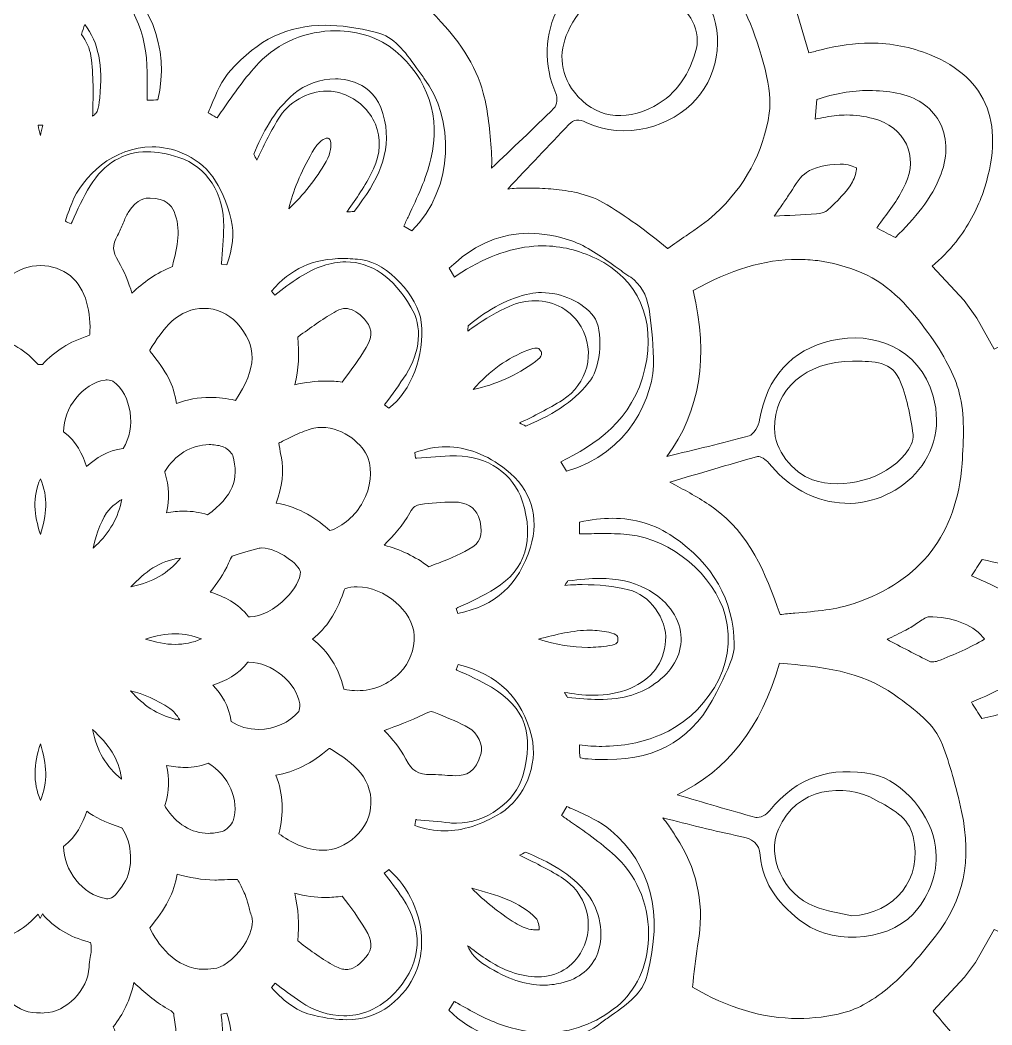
# Model space of a CAD drawing. Extents: x 12 to 8996, y -931 to -69.
# Drawn here: x 3926.4 to 4195.2, y -563.5 to -285.6 of the extents above; entities that cross this region are included whole.
import ezdxf

# ---------------------------------------------------------------- set-up
doc = ezdxf.new("R2010")
doc.units = 0
doc.header["$MEASUREMENT"] = 0
doc.layers.add('Layer 1', color=7, linetype='Continuous')

msp = doc.modelspace()

# ---------------------------------------------------------------- linework, layer by layer
at = {"layer": 'Layer 1', "lineweight": 0}
for points, knots in [([(4347.1, -136.52), (4305.12, -92.73), (4246.98, -68.61), (4183.41, -68.61), (4127.01, -68.61), (4070.99, -87.62), (4025.65, -122.14), (3978.88, -157.75), (3946.64, -207.02), (3932, -265.08), (3917.36, -207.03), (3885.12, -157.77), (3838.34, -122.15), (3793.01, -87.64), (3736.98, -68.62), (3680.59, -68.61), (3680.59, -68.61), (3680.54, -68.61), (3680.54, -68.61), (3616.99, -68.61), (3558.87, -92.72), (3516.89, -136.51), (3468.95, -186.52), (3443.61, -260.36), (3443.61, -350.03), (3443.61, -422.61), (3469.29, -498.34), (3519.94, -575.11), (3560.37, -636.41), (3616.73, -698.52), (3687.45, -759.71), (3807.78, -863.84), (3929.71, -930.15), (3930.92, -930.81), (3930.92, -930.81), (3932, -931.39), (3932, -931.39), (3932, -931.39), (3933.07, -930.81), (3933.07, -930.81), (3934.29, -930.15), (4056.22, -863.84), (4176.55, -759.71), (4247.27, -698.52), (4303.63, -636.41), (4344.06, -575.11), (4394.71, -498.34), (4420.39, -422.61), (4420.39, -350.03), (4420.39, -260.37), (4395.05, -186.54), (4347.1, -136.52)], [0, 0, 0, 0, 1, 1, 1, 2, 2, 2, 3, 3, 3, 4, 4, 4, 5, 5, 5, 6, 6, 6, 7, 7, 7, 8, 8, 8, 9, 9, 9, 10, 10, 10, 11, 11, 11, 12, 12, 12, 13, 13, 13, 14, 14, 14, 15, 15, 15, 16, 16, 16, 17, 17, 17, 17]), ([(4064.9, -259.28), (4069.45, -257.15), (4074.29, -255.08), (4079.08, -255.08), (4080.02, -255.08), (4080.96, -255.16), (4081.87, -255.31), (4088.73, -256.49), (4094.12, -257.79), (4098.84, -259.43), (4107.41, -262.41), (4116.09, -266.22), (4121.54, -273.91), (4126.25, -280.54), (4129.71, -288.59), (4132.44, -299.24), (4133.72, -304.24), (4134.1, -308.2), (4133.62, -311.34), (4131.94, -322.28), (4126.89, -331.67), (4118.63, -339.25), (4116.25, -341.43), (4113.51, -343.31), (4110.6, -345.29), (4108.94, -346.42), (4107.24, -347.58), (4105.58, -348.82), (4105.53, -348.78), (4105.48, -348.74), (4105.42, -348.7), (4099.95, -344.31), (4094, -339.75), (4087.54, -336.05), (4083.24, -333.59), (4078.01, -332.8), (4073.93, -332.39), (4071.99, -332.2), (4069.91, -332.11), (4067.37, -332.11), (4066.15, -332.11), (4064.92, -332.13), (4063.66, -332.15), (4062.86, -332.17), (4062.06, -332.27), (4061.26, -332.35), (4067.02, -326.26), (4072.59, -320.36), (4078.2, -314.5), (4079.55, -313.09), (4080.9, -312.91), (4082.99, -313.93), (4093.64, -319.12), (4106.62, -315.13), (4113.41, -307.49), (4120.06, -300.03), (4121.37, -288.44), (4115.95, -279.49), (4112.03, -273.01), (4105.77, -268.14), (4098.25, -268.64), (4075.46, -270.16), (4067.79, -290.45), (4074.58, -305.97), (4075.06, -307.05), (4074.91, -309.18), (4074.16, -309.92), (4068.38, -315.63), (4062.48, -321.19), (4056.79, -326.58), (4056.86, -325.07), (4056.87, -323.57), (4056.76, -322.06), (4056.35, -316.24), (4055.89, -311.01), (4054.51, -305.85), (4052.45, -298.15), (4047.73, -290.76), (4040.08, -283.27), (4040.12, -283.2), (4040.16, -283.12), (4040.22, -283.03), (4047.06, -271.49), (4054.9, -263.94), (4064.9, -259.28)], [0, 0, 0, 0, 1, 1, 1, 2, 2, 2, 3, 3, 3, 4, 4, 4, 5, 5, 5, 6, 6, 6, 7, 7, 7, 8, 8, 8, 9, 9, 9, 10, 10, 10, 11, 11, 11, 12, 12, 12, 13, 13, 13, 14, 14, 14, 15, 15, 15, 16, 16, 16, 17, 17, 17, 18, 18, 18, 19, 19, 19, 20, 20, 20, 21, 21, 21, 22, 22, 22, 23, 23, 23, 24, 24, 24, 25, 25, 25, 26, 26, 26, 27, 27, 27, 28, 28, 28, 28]), ([(4195.86, -376.61), (4195.86, -376.61), (4191.03, -368.06), (4191.03, -368.06), (4191.03, -368.06), (4187.5, -363.22), (4187.5, -363.22), (4187.5, -363.22), (4178.66, -353.69), (4178.66, -353.69), (4180.96, -351.65), (4183.3, -349.53), (4185.28, -346.95), (4188.54, -342.7), (4191.06, -338.18), (4192.56, -333.86), (4199.17, -314.86), (4194.25, -301.84), (4177.94, -295.16), (4172.84, -293.07), (4167.35, -292.01), (4161.63, -292.01), (4157.27, -292.01), (4152.67, -292.63), (4147.94, -293.85), (4146.82, -294.14), (4145.71, -294.43), (4144.6, -294.73), (4144.6, -294.73), (4140.74, -281.83), (4140.74, -281.83), (4140.74, -281.83), (4138.46, -277.01), (4138.46, -277.01), (4138.46, -277.01), (4133.5, -268.67), (4133.5, -268.67), (4142.31, -262.23), (4152.39, -259.09), (4164.18, -259.09), (4168.21, -259.09), (4172.54, -259.47), (4177.07, -260.2), (4191.07, -262.49), (4202.59, -270.57), (4212.01, -278.17), (4220.96, -285.4), (4225.55, -293.28), (4226.45, -302.95), (4227.1, -309.93), (4227.77, -317.14), (4228.17, -324.4), (4229.17, -342.52), (4215.46, -368.14), (4195.86, -376.61)], [0, 0, 0, 0, 1, 1, 1, 2, 2, 2, 3, 3, 3, 4, 4, 4, 5, 5, 5, 6, 6, 6, 7, 7, 7, 8, 8, 8, 9, 9, 9, 10, 10, 10, 11, 11, 11, 12, 12, 12, 13, 13, 13, 14, 14, 14, 15, 15, 15, 16, 16, 16, 17, 17, 17, 18, 18, 18, 18]), ([(3950.22, -271.6), (3961.99, -278.58), (3967.98, -293.36), (3964.47, -307.71), (3963.75, -307.74), (3962.96, -307.75), (3962.07, -307.75), (3961.89, -307.75), (3961.71, -307.75), (3961.53, -307.75), (3961.54, -305.1), (3961.54, -302.62), (3961.52, -300.14), (3961.47, -288.99), (3957.4, -280.02), (3949.44, -273.44), (3949.7, -272.82), (3949.96, -272.21), (3950.22, -271.6)], [0, 0, 0, 0, 1, 1, 1, 2, 2, 2, 3, 3, 3, 4, 4, 4, 5, 5, 5, 6, 6, 6, 6]), ([(4078.48, -287.66), (4082.4, -279.84), (4089.34, -276.01), (4097.55, -274.43), (4104.63, -275.22), (4108.44, -280.21), (4111.88, -285.12), (4113.39, -287.26), (4114.12, -290.93), (4113.46, -293.44), (4111.67, -300.14), (4108.27, -306.07), (4101.72, -309.5), (4093.31, -313.9), (4085.26, -312.61), (4079.73, -305.59), (4075.24, -299.9), (4075.45, -293.69), (4078.48, -287.66)], [0, 0, 0, 0, 1, 1, 1, 2, 2, 2, 3, 3, 3, 4, 4, 4, 5, 5, 5, 6, 6, 6, 6]), ([(3944.3, -286.84), (3948.09, -291.84), (3949.33, -298.21), (3948.43, -307.15), (3948.08, -310.52), (3947.47, -311.32), (3947.42, -311.38), (3947.12, -311.67), (3946.8, -311.95), (3946.46, -312.22), (3946.46, -312.22), (3946.48, -311.5), (3946.48, -311.5), (3946.61, -306.31), (3946.74, -300.94), (3945.97, -295.6), (3945.65, -293.45), (3944.75, -291.39), (3943.35, -289.61), (3943.66, -288.68), (3943.98, -287.76), (3944.3, -286.84)], [0, 0, 0, 0, 1, 1, 1, 2, 2, 2, 3, 3, 3, 4, 4, 4, 5, 5, 5, 6, 6, 6, 7, 7, 7, 7]), ([(3979.13, -309.51), (3980.73, -305.75), (3982.24, -302.2), (3984.46, -299.71), (3992.26, -290.97), (4000.38, -287.08), (4010.78, -287.08), (4015.01, -287.08), (4019.65, -287.72), (4024.99, -289.06), (4029.85, -290.27), (4032.69, -294.2), (4035.98, -298.75), (4036.68, -299.72), (4037.39, -300.7), (4038.11, -301.66), (4046.45, -312.59), (4046.78, -331.95), (4034.75, -343.91), (4034.75, -343.91), (4032.54, -342.59), (4032.54, -342.59), (4032.98, -341.64), (4033.43, -340.7), (4033.88, -339.75), (4036.24, -334.76), (4038.68, -329.6), (4040.03, -324.04), (4042.84, -312.58), (4039.23, -301.68), (4030.15, -294.13), (4025.85, -290.56), (4020.02, -288.59), (4013.73, -288.59), (4005.62, -288.59), (3997.66, -291.9), (3992.44, -297.46), (3988.65, -301.49), (3985.49, -306.04), (3982.44, -310.43), (3981.92, -311.18), (3981.39, -311.93), (3980.87, -312.68), (3980.79, -312.64), (3980.72, -312.59), (3980.65, -312.55), (3979.92, -312.11), (3979.17, -311.71), (3978.37, -311.28), (3978.63, -310.68), (3978.88, -310.1), (3979.13, -309.51)], [0, 0, 0, 0, 1, 1, 1, 2, 2, 2, 3, 3, 3, 4, 4, 4, 5, 5, 5, 6, 6, 6, 7, 7, 7, 8, 8, 8, 9, 9, 9, 10, 10, 10, 11, 11, 11, 12, 12, 12, 13, 13, 13, 14, 14, 14, 15, 15, 15, 16, 16, 16, 17, 17, 17, 17]), ([(4018.79, -338.57), (4018.12, -338.61), (4017.45, -338.65), (4016.77, -338.68), (4016.99, -338.37), (4017.21, -338.06), (4017.43, -337.75), (4019.83, -334.32), (4022.32, -330.78), (4024.17, -326.78), (4026.08, -322.66), (4026.26, -318.26), (4024.66, -314.41), (4023.06, -310.54), (4019.85, -307.56), (4015.61, -306.01), (4014.28, -305.52), (4012.83, -305.27), (4011.3, -305.27), (4005.87, -305.27), (4000.55, -308.33), (3997.74, -313.08), (3995.55, -316.77), (3993.66, -320.6), (3991.87, -324.36), (3991.58, -323.8), (3991.3, -323.24), (3991.02, -322.67), (3993.35, -317.07), (3996.52, -310.79), (4002.12, -306.02), (4005.14, -303.45), (4009.46, -301.91), (4013.67, -301.91), (4017.05, -301.91), (4025.14, -303.02), (4027.22, -313.27), (4029.11, -322.58), (4025.44, -329.94), (4018.79, -338.57)], [0, 0, 0, 0, 1, 1, 1, 2, 2, 2, 3, 3, 3, 4, 4, 4, 5, 5, 5, 6, 6, 6, 7, 7, 7, 8, 8, 8, 9, 9, 9, 10, 10, 10, 11, 11, 11, 12, 12, 12, 13, 13, 13, 13]), ([(4171.56, -319.99), (4169.93, -316.53), (4166.66, -314), (4162.36, -312.85), (4159.99, -312.21), (4157.44, -311.88), (4155, -311.88), (4154.1, -311.88), (4153.2, -311.92), (4152.32, -312.01), (4150.27, -312.23), (4148.28, -312.61), (4146.34, -313.03), (4146.34, -313.03), (4146.76, -307.63), (4146.76, -307.63), (4151.57, -305.95), (4156.43, -305.11), (4161.24, -305.11), (4163.79, -305.11), (4166.37, -305.35), (4168.9, -305.82), (4174.16, -306.82), (4178.29, -309.55), (4180.55, -313.54), (4182.89, -317.68), (4183.1, -322.89), (4181.14, -328.2), (4178.58, -335.12), (4173.76, -340.51), (4168.49, -345.76), (4166.81, -344.92), (4165.13, -344.04), (4163.33, -343.08), (4163.72, -342.56), (4164.12, -342.03), (4164.51, -341.51), (4166.97, -338.24), (4169.52, -334.86), (4171.31, -330.93), (4173.03, -327.18), (4173.11, -323.29), (4171.56, -319.99)], [0, 0, 0, 0, 1, 1, 1, 2, 2, 2, 3, 3, 3, 4, 4, 4, 5, 5, 5, 6, 6, 6, 7, 7, 7, 8, 8, 8, 9, 9, 9, 10, 10, 10, 11, 11, 11, 12, 12, 12, 13, 13, 13, 14, 14, 14, 14]), ([(3932.64, -314.73), (3932.43, -315.68), (3932.22, -316.63), (3932, -317.57), (3931.78, -316.63), (3931.57, -315.68), (3931.36, -314.73), (3931.36, -314.73), (3932.64, -314.73), (3932.64, -314.73)], [0, 0, 0, 0, 1, 1, 1, 2, 2, 2, 3, 3, 3, 3]), ([(4000.71, -337.84), (4001.88, -332.91), (4003.99, -327.82), (4007.17, -322.17), (4008.91, -319.08), (4010.7, -318.27), (4011.4, -318.27), (4011.53, -318.27), (4011.64, -318.29), (4011.75, -318.35), (4011.96, -318.46), (4012.12, -318.72), (4012.24, -319.12), (4012.56, -320.23), (4012.41, -322.3), (4011.01, -324.75), (4008.21, -329.66), (4004.81, -333.99), (4000.71, -337.84)], [0, 0, 0, 0, 1, 1, 1, 2, 2, 2, 3, 3, 3, 4, 4, 4, 5, 5, 5, 6, 6, 6, 6]), ([(3940.67, -336.35), (3943.58, -328.75), (3952.37, -320.68), (3962.89, -320.68), (3965.7, -320.68), (3968.5, -321.26), (3971.23, -322.41), (3978.19, -325.35), (3982.24, -330.87), (3984.76, -340.87), (3985.74, -344.78), (3985.1, -348.79), (3983.61, -353.35), (3983.61, -353.35), (3982.05, -353.11), (3982.05, -353.11), (3982.06, -353.04), (3982.06, -352.97), (3982.07, -352.9), (3982.35, -349.59), (3982.64, -346.17), (3982.71, -342.73), (3982.92, -333.65), (3978.04, -326.14), (3970.28, -323.61), (3967.08, -322.56), (3964.23, -322.06), (3961.56, -322.06), (3954.97, -322.06), (3949.66, -325.22), (3945.78, -331.47), (3943.78, -334.69), (3942.25, -338.1), (3940.77, -341.39), (3940.69, -341.58), (3940.61, -341.76), (3940.53, -341.94), (3939.89, -341.7), (3939.33, -341.48), (3938.93, -341.28), (3939.23, -340.09), (3940.04, -337.98), (3940.67, -336.35)], [0, 0, 0, 0, 1, 1, 1, 2, 2, 2, 3, 3, 3, 4, 4, 4, 5, 5, 5, 6, 6, 6, 7, 7, 7, 8, 8, 8, 9, 9, 9, 10, 10, 10, 11, 11, 11, 12, 12, 12, 13, 13, 13, 14, 14, 14, 14]), ([(4153.25, -325.46), (4153.25, -325.46), (4153.43, -325.46), (4153.43, -325.46), (4155.24, -325.46), (4157.01, -326.07), (4157.77, -326.54), (4157.72, -327.46), (4157.29, -329.16), (4156.6, -330.4), (4155, -333.23), (4152.35, -335.82), (4149.73, -338.2), (4149.25, -338.63), (4147.98, -339.13), (4146.69, -339.23), (4142.76, -339.51), (4138.76, -339.69), (4135, -339.83), (4135.79, -338.69), (4136.6, -337.53), (4137.42, -336.38), (4138.12, -335.4), (4138.79, -334.36), (4139.45, -333.32), (4140.92, -331.01), (4142.31, -328.83), (4143.91, -327.75), (4145.89, -326.41), (4149.29, -325.58), (4153.25, -325.46)], [0, 0, 0, 0, 1, 1, 1, 2, 2, 2, 3, 3, 3, 4, 4, 4, 5, 5, 5, 6, 6, 6, 7, 7, 7, 8, 8, 8, 9, 9, 9, 10, 10, 10, 10]), ([(3968.51, -353.75), (3964.14, -355.64), (3960.38, -358.14), (3957.34, -361.17), (3956.4, -358.16), (3955.27, -355.15), (3953.58, -352.36), (3951.89, -349.58), (3951.84, -347.97), (3953.36, -345.17), (3953.98, -344.03), (3954.44, -342.91), (3954.89, -341.82), (3955.35, -340.72), (3955.78, -339.68), (3956.29, -338.88), (3958.81, -334.84), (3961.31, -334.84), (3962.13, -334.84), (3962.13, -334.84), (3962.33, -334.85), (3962.33, -334.85), (3966.86, -334.99), (3968.26, -336.91), (3968.98, -338.57), (3971.02, -343.29), (3969.9, -348.15), (3968.51, -353.75)], [0, 0, 0, 0, 1, 1, 1, 2, 2, 2, 3, 3, 3, 4, 4, 4, 5, 5, 5, 6, 6, 6, 7, 7, 7, 8, 8, 8, 9, 9, 9, 9]), ([(4067.12, -344.6), (4070.91, -344.6), (4074.91, -345.32), (4079, -346.72), (4083.09, -348.13), (4086.94, -350.88), (4091.02, -353.8), (4092.44, -354.81), (4093.86, -355.82), (4095.28, -356.78), (4097.98, -358.59), (4099.68, -361.53), (4100.35, -365.53), (4101.02, -369.54), (4101.42, -373.9), (4101.61, -379.24), (4101.99, -389.68), (4094.71, -405.61), (4077.51, -410.37), (4077.51, -410.37), (4075.97, -407.77), (4075.97, -407.77), (4085.26, -403.29), (4096, -396.27), (4099.22, -382.02), (4102.3, -368.35), (4097.38, -357.25), (4085.71, -351.59), (4080.91, -349.26), (4075.96, -348.08), (4070.99, -348.08), (4064.23, -348.08), (4057.32, -350.2), (4049.88, -354.56), (4048.71, -355.24), (4047.59, -355.97), (4046.51, -356.69), (4046.51, -356.69), (4045.1, -354.29), (4045.1, -354.29), (4045.1, -354.29), (4046.35, -353.14), (4046.35, -353.14), (4052.53, -347.48), (4059.52, -344.6), (4067.12, -344.6)], [0, 0, 0, 0, 1, 1, 1, 2, 2, 2, 3, 3, 3, 4, 4, 4, 5, 5, 5, 6, 6, 6, 7, 7, 7, 8, 8, 8, 9, 9, 9, 10, 10, 10, 11, 11, 11, 12, 12, 12, 13, 13, 13, 14, 14, 14, 15, 15, 15, 15]), ([(4028.39, -393.01), (4028.39, -393.01), (4027.2, -392.01), (4027.2, -392.01), (4027.25, -391.94), (4027.31, -391.87), (4027.36, -391.79), (4029.3, -389.16), (4031.31, -386.43), (4033.14, -383.61), (4037.19, -377.33), (4037.71, -370.37), (4034.51, -365), (4029.59, -356.72), (4023.51, -352.51), (4016.46, -352.51), (4012.41, -352.51), (4008.1, -353.95), (4003.65, -356.77), (4001.25, -358.29), (3999.03, -360.01), (3996.88, -361.68), (3996.88, -361.68), (3995.94, -360.57), (3995.94, -360.57), (4001.07, -354.45), (4007.46, -351.58), (4015.8, -351.58), (4017.48, -351.58), (4019.26, -351.7), (4021.11, -351.94), (4027.88, -352.82), (4036.54, -362.02), (4037.35, -369.2), (4038.4, -378.43), (4034.57, -388.25), (4028.39, -393.01)], [0, 0, 0, 0, 1, 1, 1, 2, 2, 2, 3, 3, 3, 4, 4, 4, 5, 5, 5, 6, 6, 6, 7, 7, 7, 8, 8, 8, 9, 9, 9, 10, 10, 10, 11, 11, 11, 12, 12, 12, 12]), ([(4112.6, -360.46), (4122.87, -354.65), (4132.31, -351.82), (4141.46, -351.82), (4143.31, -351.82), (4145.18, -351.94), (4147.03, -352.17), (4150.92, -352.65), (4155.14, -353.81), (4159.21, -355.52), (4167.15, -358.86), (4172.89, -365.73), (4177.46, -372.01), (4182.04, -378.31), (4184.89, -383.79), (4186.18, -388.75), (4187.74, -394.75), (4187.41, -401.68), (4186.94, -408.27), (4185.56, -427.73), (4175.53, -440.75), (4157.13, -446.98), (4152.12, -448.67), (4146.58, -449.15), (4140.71, -449.66), (4139.34, -449.78), (4137.97, -449.9), (4136.61, -450.04), (4132.49, -438.21), (4128.19, -427.84), (4118.15, -420.52), (4114.82, -418.09), (4111.18, -416.14), (4107.66, -414.25), (4107.66, -414.25), (4106.5, -413.63), (4106.5, -413.63), (4106.38, -413.56), (4106.25, -413.51), (4106.12, -413.44), (4114.22, -411.02), (4122.28, -408.6), (4130.35, -406.35), (4131.18, -406.12), (4132.75, -407.25), (4133.49, -408.14), (4138.26, -413.93), (4143.97, -417.77), (4151.62, -419), (4167.17, -421.5), (4184.12, -407.89), (4178.93, -389.6), (4175.1, -376.11), (4162.44, -371.61), (4150.86, -374.27), (4139.71, -376.83), (4132.86, -384.52), (4130.96, -396.22), (4130.7, -397.85), (4129.34, -400.26), (4128.03, -400.62), (4120.58, -402.66), (4113.06, -404.44), (4105.32, -406.29), (4114.5, -393.84), (4116.89, -378.8), (4112.6, -360.46)], [0, 0, 0, 0, 1, 1, 1, 2, 2, 2, 3, 3, 3, 4, 4, 4, 5, 5, 5, 6, 6, 6, 7, 7, 7, 8, 8, 8, 9, 9, 9, 10, 10, 10, 11, 11, 11, 12, 12, 12, 13, 13, 13, 14, 14, 14, 15, 15, 15, 16, 16, 16, 17, 17, 17, 18, 18, 18, 19, 19, 19, 20, 20, 20, 21, 21, 21, 22, 22, 22, 22]), ([(3945.66, -372.63), (3945.59, -372.72), (3945.5, -372.81), (3945.42, -372.88), (3940.1, -374.59), (3935.86, -377.22), (3932.63, -380.86), (3932.63, -380.86), (3931.39, -380.88), (3931.39, -380.88), (3928.16, -377.23), (3923.91, -374.59), (3918.58, -372.88), (3918.5, -372.81), (3918.41, -372.72), (3918.34, -372.63), (3917.88, -366.93), (3919.34, -359.82), (3923.69, -356.38), (3926.06, -354.52), (3928.89, -353.54), (3932.11, -353.54), (3935.11, -353.54), (3937.94, -354.52), (3940.3, -356.38), (3944.66, -359.82), (3946.12, -366.93), (3945.66, -372.63)], [0, 0, 0, 0, 1, 1, 1, 2, 2, 2, 3, 3, 3, 4, 4, 4, 5, 5, 5, 6, 6, 6, 7, 7, 7, 8, 8, 8, 9, 9, 9, 9]), ([(4076.39, -390.72), (4083.35, -386.36), (4085.63, -377.46), (4081.57, -370.46), (4078.95, -365.95), (4074.2, -363.25), (4068.87, -363.25), (4066.46, -363.25), (4064.02, -363.79), (4061.64, -364.84), (4058.49, -366.23), (4055.33, -368.08), (4051.38, -370.83), (4050.99, -371.1), (4050.6, -371.37), (4050.22, -371.66), (4050.25, -371.16), (4050.29, -370.67), (4050.32, -370.17), (4056.25, -365.31), (4061.7, -362.49), (4067.43, -361.31), (4068.46, -361.1), (4069.54, -360.99), (4070.65, -360.99), (4076.2, -360.99), (4082.11, -363.69), (4085.04, -367.55), (4087.91, -371.34), (4086.99, -381.43), (4084.23, -385.16), (4080.29, -390.45), (4074.88, -394.31), (4066.25, -397.93), (4065.68, -397.64), (4065.12, -397.35), (4064.56, -397.05), (4068.52, -395.15), (4072.55, -393.13), (4076.39, -390.72)], [0, 0, 0, 0, 1, 1, 1, 2, 2, 2, 3, 3, 3, 4, 4, 4, 5, 5, 5, 6, 6, 6, 7, 7, 7, 8, 8, 8, 9, 9, 9, 10, 10, 10, 11, 11, 11, 12, 12, 12, 13, 13, 13, 13]), ([(3985.93, -390.8), (3983.54, -390.25), (3981.19, -389.97), (3978.96, -389.97), (3975.75, -389.97), (3972.63, -390.55), (3969.62, -391.69), (3968.83, -386.29), (3966.93, -382.92), (3962.37, -377.27), (3962.32, -377.2), (3962.28, -377.07), (3962.24, -376.93), (3964.03, -374.03), (3966.02, -371.11), (3968.4, -368.92), (3970.87, -366.62), (3974, -365.36), (3977.21, -365.36), (3980.68, -365.36), (3983.92, -366.79), (3986.32, -369.39), (3992.07, -375.63), (3991.98, -381.89), (3985.93, -390.8)], [0, 0, 0, 0, 1, 1, 1, 2, 2, 2, 3, 3, 3, 4, 4, 4, 5, 5, 5, 6, 6, 6, 7, 7, 7, 8, 8, 8, 8]), ([(4003.17, -373.32), (4003.17, -373.32), (4003.99, -372.72), (4003.99, -372.72), (4007.34, -370.29), (4010.49, -368), (4013.86, -366.14), (4014.76, -365.64), (4015.6, -365.4), (4016.42, -365.4), (4017.86, -365.4), (4019.4, -366.16), (4021.02, -367.67), (4022.72, -369.27), (4024.41, -371.83), (4022.76, -374.98), (4021.06, -378.23), (4018.82, -381.27), (4016.44, -384.49), (4016.44, -384.49), (4015.51, -385.75), (4015.51, -385.75), (4014, -385.57), (4012.49, -385.47), (4011, -385.47), (4008.1, -385.47), (4005.23, -385.82), (4002.36, -386.52), (4003.42, -382.16), (4003.68, -377.79), (4003.17, -373.32)], [0, 0, 0, 0, 1, 1, 1, 2, 2, 2, 3, 3, 3, 4, 4, 4, 5, 5, 5, 6, 6, 6, 7, 7, 7, 8, 8, 8, 9, 9, 9, 10, 10, 10, 10]), ([(4051.72, -387.78), (4056.36, -382.56), (4061.23, -379.09), (4066.86, -376.9), (4067.97, -376.47), (4068.71, -376.37), (4069.13, -376.37), (4069.73, -376.37), (4069.99, -376.48), (4070.37, -377.13), (4070.66, -377.62), (4071.14, -378.45), (4068.93, -380.08), (4063.72, -383.91), (4058.04, -386.46), (4051.72, -387.78)], [0, 0, 0, 0, 1, 1, 1, 2, 2, 2, 3, 3, 3, 4, 4, 4, 5, 5, 5, 5]), ([(4135.04, -398.61), (4134.9, -387.83), (4143.71, -379.99), (4156.68, -379.99), (4161.06, -380.1), (4166.97, -379.39), (4169.52, -384.86), (4171.73, -389.6), (4172.57, -395.05), (4173.42, -400.29), (4173.69, -401.94), (4172.43, -404.19), (4171.25, -405.66), (4165.62, -412.6), (4154.12, -415.68), (4145.62, -412.77), (4139.95, -410.83), (4135.12, -404.36), (4135.04, -398.61)], [0, 0, 0, 0, 1, 1, 1, 2, 2, 2, 3, 3, 3, 4, 4, 4, 5, 5, 5, 6, 6, 6, 6]), ([(3954.87, -404.14), (3950.56, -404.62), (3947.39, -406.75), (3944.79, -409.13), (3943.65, -405.67), (3941.95, -402.21), (3938.43, -399.53), (3938.3, -392.94), (3943.67, -386.17), (3949.89, -385.19), (3950.06, -385.16), (3950.25, -385.15), (3950.44, -385.15), (3951.3, -385.15), (3951.94, -385.37), (3952.08, -385.46), (3957.27, -389.38), (3958.59, -398.39), (3954.87, -404.14)], [0, 0, 0, 0, 1, 1, 1, 2, 2, 2, 3, 3, 3, 4, 4, 4, 5, 5, 5, 6, 6, 6, 6]), ([(3998.59, -406.22), (3998.59, -406.22), (3998.54, -405.94), (3998.54, -405.94), (3998.31, -404.7), (3998.07, -403.43), (3997.99, -402.67), (3998.67, -402.25), (3999.9, -401.64), (4000.93, -401.13), (4002.38, -400.41), (4003.94, -399.73), (4005.59, -399.1), (4006.96, -398.57), (4008.39, -398.3), (4009.82, -398.3), (4016.11, -398.3), (4021.37, -403.24), (4022.59, -406.64), (4023.93, -410.36), (4023.42, -414.83), (4021.21, -418.9), (4019.12, -422.75), (4015.75, -425.65), (4012.08, -426.81), (4008.76, -423.87), (4003.89, -420.28), (3997.2, -419.21), (3998.97, -414.72), (3999.4, -410.54), (3998.59, -406.22)], [0, 0, 0, 0, 1, 1, 1, 2, 2, 2, 3, 3, 3, 4, 4, 4, 5, 5, 5, 6, 6, 6, 7, 7, 7, 8, 8, 8, 9, 9, 9, 10, 10, 10, 10]), ([(3978.25, -422.48), (3976.15, -421.78), (3974.01, -421.44), (3971.74, -421.44), (3970.1, -421.44), (3968.51, -421.62), (3966.93, -421.92), (3967.63, -418.27), (3967.67, -414.62), (3966.41, -410.69), (3966.42, -410.61), (3966.44, -410.53), (3966.46, -410.5), (3969.08, -405.9), (3973.78, -403.05), (3978.73, -403.05), (3979.94, -403.05), (3981.16, -403.22), (3982.36, -403.55), (3983.36, -403.83), (3984.95, -405.31), (3985.2, -406.02), (3987.12, -412.64), (3985.17, -417.3), (3978.25, -422.48)], [0, 0, 0, 0, 1, 1, 1, 2, 2, 2, 3, 3, 3, 4, 4, 4, 5, 5, 5, 6, 6, 6, 7, 7, 7, 8, 8, 8, 8]), ([(4060.84, -410), (4067.7, -415.37), (4070.15, -423.19), (4067.55, -431.43), (4064.28, -441.81), (4057.86, -447.69), (4047.5, -449.73), (4047.5, -449.73), (4046.98, -448.36), (4046.98, -448.36), (4047.22, -448.25), (4047.45, -448.14), (4047.69, -448.04), (4051.05, -446.48), (4054.53, -444.87), (4057.8, -442.83), (4066.23, -437.57), (4068.75, -429.42), (4065.29, -418.62), (4062.9, -411.16), (4055.59, -406.15), (4047.11, -406.15), (4047.11, -406.15), (4046.61, -406.15), (4046.61, -406.15), (4043.07, -406.23), (4039.55, -406.52), (4036.14, -406.79), (4036.02, -406.8), (4035.91, -406.81), (4035.8, -406.82), (4035.8, -406.82), (4035.55, -405.24), (4035.55, -405.24), (4038.49, -404.18), (4041.4, -403.64), (4044.22, -403.64), (4049.86, -403.64), (4055.45, -405.78), (4060.84, -410)], [0, 0, 0, 0, 1, 1, 1, 2, 2, 2, 3, 3, 3, 4, 4, 4, 5, 5, 5, 6, 6, 6, 7, 7, 7, 8, 8, 8, 9, 9, 9, 10, 10, 10, 11, 11, 11, 12, 12, 12, 13, 13, 13, 13]), ([(3932, -427.87), (3930.26, -422.52), (3929.75, -417.61), (3932, -412.47), (3934.25, -417.61), (3933.74, -422.52), (3932, -427.87)], [0, 0, 0, 0, 1, 1, 1, 2, 2, 2, 2]), ([(3946.64, -431.65), (3947.53, -427.35), (3949.16, -423.12), (3951, -421.05), (3951.94, -420.01), (3953.16, -419.08), (3954.51, -418.19), (3954.47, -418.41), (3954.42, -418.66), (3954.36, -418.95), (3953.23, -424.12), (3950.52, -428.09), (3946.64, -431.65)], [0, 0, 0, 0, 1, 1, 1, 2, 2, 2, 3, 3, 3, 4, 4, 4, 4]), ([(4042.1, -435.8), (4041.21, -436.15), (4040.33, -436.5), (4039.45, -436.85), (4035.66, -433.97), (4031.56, -431.99), (4027.06, -430.87), (4029.67, -428.19), (4032.28, -425.36), (4034.19, -421.91), (4035.21, -420.08), (4035.88, -419.8), (4037.18, -419.61), (4039.95, -419.19), (4042.94, -418.97), (4046.44, -418.93), (4049.73, -418.93), (4052.24, -420.43), (4053.16, -422.94), (4054.59, -426.85), (4054.07, -429.67), (4051.6, -431.32), (4048.86, -433.16), (4045.58, -434.44), (4042.1, -435.8)], [0, 0, 0, 0, 1, 1, 1, 2, 2, 2, 3, 3, 3, 4, 4, 4, 5, 5, 5, 6, 6, 6, 7, 7, 7, 8, 8, 8, 8]), ([(4088.85, -490.15), (4088.85, -490.15), (4088.16, -490.14), (4088.16, -490.14), (4086.29, -490.12), (4082.55, -490.07), (4081.31, -489.67), (4081.13, -488.98), (4081.1, -487.57), (4081.11, -486.12), (4083.22, -486.37), (4085.29, -486.5), (4087.29, -486.5), (4093.07, -486.5), (4098.52, -485.43), (4103.49, -483.33), (4115.43, -478.27), (4125.4, -464.49), (4121.42, -450.19), (4118.36, -439.17), (4106.48, -429.2), (4094.95, -427.96), (4092.85, -427.74), (4090.61, -427.63), (4087.9, -427.63), (4086.07, -427.63), (4084.23, -427.68), (4082.35, -427.73), (4081.94, -427.74), (4081.53, -427.75), (4081.12, -427.76), (4081.11, -426.6), (4081.12, -425.52), (4081.17, -424.47), (4084.34, -423.77), (4087.36, -423.42), (4090.19, -423.42), (4096.44, -423.42), (4101.95, -425.09), (4107.04, -428.54), (4118.04, -436), (4123.72, -445.99), (4123.94, -458.26), (4124, -461.59), (4121.97, -465.67), (4120, -469.61), (4120, -469.61), (4119.03, -471.57), (4119.03, -471.57), (4112.95, -484.07), (4103.07, -490.15), (4088.85, -490.15)], [0, 0, 0, 0, 1, 1, 1, 2, 2, 2, 3, 3, 3, 4, 4, 4, 5, 5, 5, 6, 6, 6, 7, 7, 7, 8, 8, 8, 9, 9, 9, 10, 10, 10, 11, 11, 11, 12, 12, 12, 13, 13, 13, 14, 14, 14, 15, 15, 15, 16, 16, 16, 17, 17, 17, 17]), ([(3992.55, -431.7), (3992.69, -431.66), (3992.93, -431.62), (3993.3, -431.62), (3997.71, -431.62), (4003.73, -436.4), (4003.91, -438.19), (4003.93, -440.23), (4002.4, -443.04), (3999.93, -445.54), (3996.88, -448.62), (3992.91, -450.69), (3990.06, -450.69), (3989.88, -450.69), (3989.71, -450.68), (3989.55, -450.66), (3986.68, -446.88), (3982.83, -445.06), (3978.96, -443.82), (3980.86, -441.39), (3982.73, -438.85), (3984.07, -435.82), (3984.38, -435.1), (3984.82, -434.12), (3985.09, -433.9), (3987.25, -433.18), (3989.62, -432.48), (3992.55, -431.7)], [0, 0, 0, 0, 1, 1, 1, 2, 2, 2, 3, 3, 3, 4, 4, 4, 5, 5, 5, 6, 6, 6, 7, 7, 7, 8, 8, 8, 9, 9, 9, 9]), ([(3970.74, -434.43), (3967.35, -438.64), (3963.09, -441.17), (3957.04, -442.39), (3960.74, -438.42), (3965.04, -435.05), (3970.74, -434.43)], [0, 0, 0, 0, 1, 1, 1, 2, 2, 2, 2]), ([(4200.04, -469.19), (4205.17, -466.03), (4208, -461.65), (4208.01, -456.86), (4208.02, -452.09), (4205.22, -447.73), (4200.14, -444.57), (4196.72, -442.45), (4193.07, -440.87), (4189.54, -439.35), (4190.5, -437.84), (4191.49, -436.31), (4192.52, -434.78), (4199.9, -436.38), (4207.29, -438.76), (4212.5, -444.26), (4221.38, -453.65), (4221.23, -457.66), (4216.27, -464.96), (4210.36, -473.63), (4201.09, -476.92), (4192.45, -478.8), (4191.43, -477.28), (4190.45, -475.75), (4189.51, -474.27), (4193.02, -472.81), (4196.64, -471.29), (4200.04, -469.19)], [0, 0, 0, 0, 1, 1, 1, 2, 2, 2, 3, 3, 3, 4, 4, 4, 5, 5, 5, 6, 6, 6, 7, 7, 7, 8, 8, 8, 9, 9, 9, 9]), ([(4084.96, -472.38), (4088.67, -472.38), (4091.99, -471.75), (4095.12, -470.46), (4101.06, -467.99), (4104.55, -463.32), (4104.95, -457.29), (4105.36, -451.16), (4100.55, -444.56), (4094.66, -443.18), (4090.64, -442.24), (4086.35, -441.76), (4081.9, -441.76), (4081.32, -441.76), (4080.74, -441.77), (4080.16, -441.79), (4079.1, -441.82), (4078.07, -441.9), (4077.05, -442.02), (4077.31, -441.62), (4077.87, -440.77), (4077.88, -440.75), (4081.38, -440.27), (4084.12, -440.05), (4086.65, -440.05), (4091.68, -440.05), (4095.74, -440.94), (4099.41, -442.84), (4105.13, -445.81), (4108.69, -450.49), (4109.18, -455.68), (4109.62, -460.41), (4107.37, -464.98), (4102.84, -468.52), (4098.41, -471.98), (4093.34, -473.53), (4086.37, -473.53), (4083.7, -473.53), (4080.98, -473.31), (4077.84, -472.98), (4077.54, -472.51), (4077.24, -472.04), (4076.94, -471.57), (4079.33, -472), (4082.12, -472.38), (4084.96, -472.38)], [0, 0, 0, 0, 1, 1, 1, 2, 2, 2, 3, 3, 3, 4, 4, 4, 5, 5, 5, 6, 6, 6, 7, 7, 7, 8, 8, 8, 9, 9, 9, 10, 10, 10, 11, 11, 11, 12, 12, 12, 13, 13, 13, 14, 14, 14, 15, 15, 15, 15]), ([(4019.6, -471.11), (4018.66, -471.11), (4017.71, -471.03), (4016.77, -470.88), (4016.35, -470.81), (4016.1, -470.74), (4015.97, -470.7), (4015.94, -470.62), (4015.9, -470.5), (4015.86, -470.34), (4014.51, -464.83), (4011.64, -460.3), (4007.3, -456.82), (4011.27, -453.63), (4013.81, -449.65), (4015.82, -443.89), (4015.97, -443.47), (4016.13, -443.14), (4016.25, -442.93), (4017.29, -442.56), (4018.44, -442.37), (4019.66, -442.37), (4027.18, -442.37), (4035.13, -449.19), (4035.41, -455.89), (4035.57, -459.67), (4034.17, -463.32), (4031.46, -466.14), (4028.43, -469.3), (4024.11, -471.11), (4019.6, -471.11)], [0, 0, 0, 0, 1, 1, 1, 2, 2, 2, 3, 3, 3, 4, 4, 4, 5, 5, 5, 6, 6, 6, 7, 7, 7, 8, 8, 8, 9, 9, 9, 10, 10, 10, 10]), ([(4180.27, -462.87), (4179.84, -463.04), (4179.22, -463.15), (4178.69, -463.15), (4178.43, -463.15), (4178.27, -463.13), (4178.24, -463.13), (4178.24, -463.13), (4178.23, -463.13), (4178.24, -463.13), (4174.11, -461.12), (4170.01, -458.94), (4166.2, -456.89), (4167.9, -456.07), (4169.67, -455.2), (4171.43, -454.32), (4172.65, -453.72), (4173.77, -452.95), (4174.76, -452.28), (4175.6, -451.71), (4177, -450.76), (4177.55, -450.66), (4184.5, -450.78), (4189.32, -452.56), (4192.71, -456.26), (4192.92, -456.48), (4193.06, -456.68), (4193.15, -456.84), (4189.27, -459.21), (4184.84, -461.05), (4180.27, -462.87)], [0, 0, 0, 0, 1, 1, 1, 2, 2, 2, 3, 3, 3, 4, 4, 4, 5, 5, 5, 6, 6, 6, 7, 7, 7, 8, 8, 8, 9, 9, 9, 10, 10, 10, 10]), ([(3969.3, -458.3), (3966.63, -458.3), (3963.89, -457.73), (3961.09, -456.83), (3964, -455.9), (3966.71, -455.36), (3969.42, -455.36), (3971.89, -455.36), (3974.24, -455.83), (3976.56, -456.8), (3974.19, -457.81), (3971.81, -458.3), (3969.3, -458.3)], [0, 0, 0, 0, 1, 1, 1, 2, 2, 2, 3, 3, 3, 4, 4, 4, 4]), ([(4069.78, -456.86), (4074.67, -455.55), (4079.33, -454.38), (4083.99, -454.38), (4085.84, -454.38), (4087.56, -454.56), (4089.25, -454.94), (4091.81, -455.51), (4091.78, -456.19), (4091.75, -456.91), (4091.72, -457.55), (4091.69, -458.27), (4089.37, -458.65), (4087.4, -458.97), (4085.39, -459.14), (4083.39, -459.14), (4079.14, -459.14), (4074.74, -458.41), (4069.78, -456.86)], [0, 0, 0, 0, 1, 1, 1, 2, 2, 2, 3, 3, 3, 4, 4, 4, 5, 5, 5, 6, 6, 6, 6]), ([(3984.73, -479.62), (3984.25, -475.28), (3982.09, -472.14), (3979.73, -469.59), (3983.13, -468.43), (3986.69, -466.71), (3989.41, -463.23), (3989.5, -463.23), (3989.58, -463.22), (3989.67, -463.22), (3995.99, -463.22), (4002.95, -468.93), (4003.73, -474.74), (4003.84, -475.54), (4003.62, -476.58), (4003.45, -476.85), (4000.92, -479.95), (3996.79, -481.8), (3992.39, -481.8), (3989.55, -481.8), (3986.91, -481.04), (3984.73, -479.62)], [0, 0, 0, 0, 1, 1, 1, 2, 2, 2, 3, 3, 3, 4, 4, 4, 5, 5, 5, 6, 6, 6, 7, 7, 7, 7]), ([(4035.57, -508.37), (4035.57, -508.37), (4035.82, -506.76), (4035.82, -506.76), (4035.89, -506.76), (4035.95, -506.77), (4036.02, -506.78), (4039.17, -507.04), (4042.21, -507.3), (4045.25, -507.65), (4045.87, -507.73), (4046.49, -507.76), (4047.12, -507.76), (4055.2, -507.76), (4063.43, -501.86), (4065.47, -494.62), (4068.7, -483.1), (4066.1, -475.79), (4056.76, -470.17), (4053.64, -468.29), (4050.37, -466.82), (4047.21, -465.4), (4047.13, -465.36), (4047.06, -465.33), (4046.98, -465.29), (4046.98, -465.29), (4047.52, -463.9), (4047.52, -463.9), (4058.64, -466.51), (4065.32, -473.09), (4067.91, -483.92), (4069.75, -491.61), (4065.98, -500.84), (4059.32, -504.93), (4053.94, -508.24), (4048.88, -509.85), (4043.85, -509.85), (4041.07, -509.85), (4038.34, -509.36), (4035.57, -508.37)], [0, 0, 0, 0, 1, 1, 1, 2, 2, 2, 3, 3, 3, 4, 4, 4, 5, 5, 5, 6, 6, 6, 7, 7, 7, 8, 8, 8, 9, 9, 9, 10, 10, 10, 11, 11, 11, 12, 12, 12, 13, 13, 13, 13]), ([(4167.07, -552.82), (4162.55, -556.63), (4158.11, -559.16), (4154.23, -560.15), (4150.04, -561.22), (4145.81, -561.76), (4141.63, -561.76), (4131.94, -561.76), (4122.1, -558.84), (4112.38, -553.09), (4112.73, -549.31), (4113.28, -545.44), (4113.81, -541.7), (4113.81, -541.7), (4114.19, -539.04), (4114.19, -539.04), (4115.54, -529.3), (4113.42, -520.07), (4107.89, -511.61), (4107.18, -510.53), (4106.47, -509.45), (4105.72, -508.33), (4105.25, -507.62), (4104.71, -506.95), (4104.19, -506.28), (4111.34, -508.05), (4118.47, -509.92), (4125.67, -511.4), (4128.9, -512.06), (4130.82, -513.18), (4131.12, -516.59), (4131.85, -524.91), (4136.66, -530.65), (4143.11, -535.33), (4152.26, -541.98), (4168.27, -540.07), (4174.75, -531.34), (4178.45, -526.36), (4180.35, -520.92), (4179.6, -514.37), (4178.62, -505.86), (4170.81, -495.98), (4162.21, -494.23), (4150.81, -491.91), (4141.22, -495.01), (4133.77, -504.25), (4132.92, -505.3), (4130.93, -506.45), (4129.86, -506.15), (4122.58, -504.17), (4115.35, -502.02), (4108.12, -499.86), (4122.04, -493.21), (4131.36, -481.26), (4136.47, -463.53), (4148.01, -464.48), (4158.89, -465.51), (4168.29, -472.29), (4174.19, -476.53), (4179.28, -480.2), (4181.51, -486.08), (4183.52, -491.34), (4185.25, -497.38), (4186.82, -504.55), (4189.73, -517.93), (4187.38, -529.19), (4179.6, -538.97), (4175.71, -543.87), (4171.7, -548.93), (4167.07, -552.82)], [0, 0, 0, 0, 1, 1, 1, 2, 2, 2, 3, 3, 3, 4, 4, 4, 5, 5, 5, 6, 6, 6, 7, 7, 7, 8, 8, 8, 9, 9, 9, 10, 10, 10, 11, 11, 11, 12, 12, 12, 13, 13, 13, 14, 14, 14, 15, 15, 15, 16, 16, 16, 17, 17, 17, 18, 18, 18, 19, 19, 19, 20, 20, 20, 21, 21, 21, 22, 22, 22, 23, 23, 23, 23]), ([(3967.84, -476.01), (3968.77, -476.61), (3969.69, -477.83), (3970.54, -479.16), (3970.1, -479.11), (3969.66, -479.04), (3969.23, -478.94), (3964.3, -477.8), (3960.55, -475.17), (3956.96, -471.12), (3960.54, -472), (3964.1, -473.61), (3967.84, -476.01)], [0, 0, 0, 0, 1, 1, 1, 2, 2, 2, 3, 3, 3, 4, 4, 4, 4]), ([(4037.95, -477.72), (4038.67, -477.37), (4039.69, -476.9), (4040.25, -476.9), (4040.36, -476.9), (4040.52, -476.92), (4040.81, -477.04), (4040.81, -477.04), (4042.19, -477.61), (4042.19, -477.61), (4045.11, -478.8), (4047.87, -479.93), (4050.44, -481.33), (4053.09, -482.77), (4054.49, -486.33), (4053.92, -488.42), (4052.48, -493.8), (4049.72, -494.57), (4046.72, -494.61), (4045.78, -494.61), (4044.83, -494.54), (4043.88, -494.47), (4042.71, -494.38), (4041.54, -494.3), (4040.37, -494.3), (4040.37, -494.3), (4040.07, -494.3), (4040.07, -494.3), (4036.4, -494.3), (4034.76, -493.29), (4033.06, -490), (4031.49, -486.94), (4029.24, -484.32), (4027.1, -482.08), (4030.58, -480.87), (4034.33, -479.49), (4037.95, -477.72)], [0, 0, 0, 0, 1, 1, 1, 2, 2, 2, 3, 3, 3, 4, 4, 4, 5, 5, 5, 6, 6, 6, 7, 7, 7, 8, 8, 8, 9, 9, 9, 10, 10, 10, 11, 11, 11, 12, 12, 12, 12]), ([(3954.42, -495.33), (3954.42, -495.39), (3954.42, -495.46), (3954.41, -495.53), (3950.19, -492.11), (3947.66, -487.86), (3946.44, -481.83), (3950.82, -485.92), (3953.78, -490), (3954.42, -495.33)], [0, 0, 0, 0, 1, 1, 1, 2, 2, 2, 3, 3, 3, 3]), ([(3932, -501.45), (3929.92, -496.37), (3930.15, -491.5), (3932, -485.77), (3933.85, -491.5), (3934.09, -496.38), (3932, -501.45)], [0, 0, 0, 0, 1, 1, 1, 2, 2, 2, 2]), ([(4019.19, -511.41), (4016.36, -513.99), (4013.36, -515.25), (4010, -515.25), (4005.42, -515.25), (4001.06, -512.89), (3997.97, -510.68), (3999.42, -505.07), (3999.16, -499.72), (3997.17, -494.48), (4002.32, -493.61), (4007.07, -491.21), (4011.85, -487.11), (4011.9, -487.1), (4011.96, -487.09), (4012.03, -487.08), (4014.47, -488.54), (4017.44, -490.48), (4019.73, -492.87), (4022.24, -495.48), (4023.57, -498.84), (4023.45, -502.3), (4023.34, -505.77), (4021.82, -509), (4019.19, -511.41)], [0, 0, 0, 0, 1, 1, 1, 2, 2, 2, 3, 3, 3, 4, 4, 4, 5, 5, 5, 6, 6, 6, 7, 7, 7, 8, 8, 8, 8]), ([(3966.92, -491.75), (3968.57, -492.1), (3970.27, -492.33), (3972.02, -492.33), (3974.28, -492.33), (3976.39, -491.95), (3978.41, -491.18), (3984.02, -494.36), (3987.13, -501.43), (3985.36, -507.06), (3985.05, -508.05), (3983.33, -509.73), (3982.34, -510.01), (3981.03, -510.38), (3979.72, -510.56), (3978.46, -510.56), (3973.8, -510.56), (3969.6, -508.01), (3966.64, -503.36), (3966.56, -503.24), (3966.48, -503.04), (3966.43, -502.88), (3967.71, -498.96), (3967.6, -495.28), (3966.92, -491.75)], [0, 0, 0, 0, 1, 1, 1, 2, 2, 2, 3, 3, 3, 4, 4, 4, 5, 5, 5, 6, 6, 6, 7, 7, 7, 8, 8, 8, 8]), ([(4136.14, -509.37), (4141, -497.89), (4154.39, -496.41), (4163.13, -501.35), (4167.38, -503.75), (4172.17, -505.96), (4173.45, -511.46), (4176.14, -523.05), (4168.4, -532.76), (4156.41, -533.36), (4153, -532.54), (4149.44, -532.11), (4146.22, -530.82), (4137.23, -527.24), (4132.91, -517), (4136.14, -509.37)], [0, 0, 0, 0, 1, 1, 1, 2, 2, 2, 3, 3, 3, 4, 4, 4, 5, 5, 5, 5]), ([(3954.5, -509.06), (3954.53, -509.1), (3954.56, -509.14), (3954.58, -509.17), (3957.51, -513.02), (3957.8, -520.54), (3955.12, -524.45), (3953.15, -527.31), (3952.07, -528.66), (3950.63, -528.66), (3950.42, -528.66), (3950.21, -528.64), (3949.98, -528.6), (3943.72, -527.52), (3938.3, -520.7), (3938.44, -514.16), (3941.97, -511.42), (3943.68, -507.9), (3944.84, -504.39), (3947.17, -506.24), (3949.44, -507.18), (3954.5, -509.06)], [0, 0, 0, 0, 1, 1, 1, 2, 2, 2, 3, 3, 3, 4, 4, 4, 5, 5, 5, 6, 6, 6, 7, 7, 7, 7]), ([(4045.02, -559.5), (4045.02, -559.5), (4046.47, -557.04), (4046.47, -557.04), (4046.79, -557.21), (4047.1, -557.39), (4047.42, -557.57), (4051.09, -559.65), (4054.88, -561.8), (4059.04, -563.32), (4063.28, -564.88), (4067.5, -565.67), (4071.57, -565.67), (4078.88, -565.67), (4085.63, -563.19), (4091.61, -558.32), (4096.76, -554.11), (4099.91, -547.32), (4100.23, -539.69), (4100.58, -531.27), (4097.41, -522.99), (4091.76, -517.53), (4087.72, -513.63), (4083.11, -510.44), (4078.66, -507.35), (4077.82, -506.78), (4076.99, -506.2), (4076.16, -505.62), (4076.16, -505.62), (4077.63, -503.13), (4077.63, -503.13), (4078.27, -503.42), (4078.9, -503.71), (4079.53, -503.99), (4083.37, -505.72), (4087, -507.35), (4089.7, -509.68), (4100.98, -519.41), (4104.31, -532.52), (4099.87, -549.74), (4098.58, -554.77), (4094.56, -557.63), (4089.9, -560.94), (4088.91, -561.64), (4087.93, -562.34), (4086.96, -563.07), (4081.94, -566.83), (4075.34, -568.9), (4068.37, -568.9), (4059.43, -568.9), (4051.09, -565.51), (4045.02, -559.5)], [0, 0, 0, 0, 1, 1, 1, 2, 2, 2, 3, 3, 3, 4, 4, 4, 5, 5, 5, 6, 6, 6, 7, 7, 7, 8, 8, 8, 9, 9, 9, 10, 10, 10, 11, 11, 11, 12, 12, 12, 13, 13, 13, 14, 14, 14, 15, 15, 15, 16, 16, 16, 17, 17, 17, 17]), ([(4062.2, -548.87), (4064.83, -549.78), (4067.31, -550.24), (4069.57, -550.24), (4074.99, -550.24), (4079.36, -547.59), (4081.88, -542.78), (4085.57, -535.77), (4083.02, -526.95), (4076.09, -522.71), (4072.34, -520.42), (4068.41, -518.47), (4064.55, -516.62), (4065.1, -516.34), (4065.65, -516.05), (4066.2, -515.77), (4072.48, -518.36), (4078.84, -521.59), (4083.3, -527.36), (4086.86, -531.97), (4088.02, -538.49), (4086.19, -543.59), (4084.66, -547.88), (4081.12, -550.78), (4075.96, -551.97), (4074.31, -552.35), (4072.65, -552.54), (4071.03, -552.54), (4066.13, -552.54), (4061.26, -550.87), (4055.22, -547.13), (4052.66, -545.54), (4051, -543.78), (4050.18, -541.65), (4050.57, -541.93), (4050.95, -542.21), (4051.34, -542.49), (4054.65, -544.93), (4058.08, -547.45), (4062.2, -548.87)], [0, 0, 0, 0, 1, 1, 1, 2, 2, 2, 3, 3, 3, 4, 4, 4, 5, 5, 5, 6, 6, 6, 7, 7, 7, 8, 8, 8, 9, 9, 9, 10, 10, 10, 11, 11, 11, 12, 12, 12, 13, 13, 13, 13]), ([(3980.84, -547.8), (3979.68, -548.03), (3978.54, -548.16), (3977.45, -548.16), (3969.07, -548.16), (3964.29, -540.85), (3962.24, -536.68), (3966.53, -531.64), (3969.06, -526.75), (3969.86, -521.87), (3973.2, -522.68), (3976.64, -523.48), (3980.24, -523.48), (3980.57, -523.48), (3980.9, -523.47), (3981.23, -523.46), (3981.23, -523.46), (3982.96, -523.38), (3982.96, -523.38), (3984.02, -523.33), (3984.9, -523.28), (3985.65, -523.28), (3986.1, -523.28), (3986.37, -523.3), (3986.53, -523.32), (3987.06, -524.04), (3988.06, -526.24), (3988.62, -527.47), (3988.98, -528.28), (3989.25, -529.32), (3989.54, -530.42), (3989.8, -531.44), (3990.07, -532.49), (3990.47, -533.6), (3991.02, -535.12), (3990.44, -537.7), (3988.97, -540.34), (3986.67, -544.43), (3983.03, -547.35), (3980.84, -547.8)], [0, 0, 0, 0, 1, 1, 1, 2, 2, 2, 3, 3, 3, 4, 4, 4, 5, 5, 5, 6, 6, 6, 7, 7, 7, 8, 8, 8, 9, 9, 9, 10, 10, 10, 11, 11, 11, 12, 12, 12, 13, 13, 13, 13]), ([(4016.69, -562.1), (4014.08, -562.1), (4011.18, -561.71), (4007.57, -560.88), (4003.37, -559.91), (3999.76, -557.55), (3995.9, -553.15), (3995.9, -553.15), (3996.92, -551.97), (3996.92, -551.97), (3999.2, -553.72), (4001.56, -555.51), (4004, -557.17), (4007.64, -559.64), (4011.89, -561), (4015.98, -561), (4019.96, -561), (4025.79, -559.73), (4030.94, -553.69), (4037.52, -545.98), (4037.96, -537), (4032.17, -528.43), (4030.57, -526.06), (4028.83, -523.8), (4027.14, -521.61), (4027.57, -521.23), (4027.98, -520.9), (4028.39, -520.6), (4033.95, -525.47), (4037.46, -533.14), (4037.46, -540.58), (4037.45, -545.55), (4035.91, -552.65), (4028.56, -558.22), (4025.06, -560.87), (4021.29, -562.1), (4016.69, -562.1)], [0, 0, 0, 0, 1, 1, 1, 2, 2, 2, 3, 3, 3, 4, 4, 4, 5, 5, 5, 6, 6, 6, 7, 7, 7, 8, 8, 8, 9, 9, 9, 10, 10, 10, 11, 11, 11, 12, 12, 12, 12]), ([(4002.34, -527.13), (4005.26, -527.91), (4008.05, -528.28), (4010.82, -528.28), (4012.38, -528.28), (4013.95, -528.16), (4015.51, -527.92), (4015.51, -527.92), (4016.42, -529.14), (4016.42, -529.14), (4018.72, -532.24), (4020.9, -535.16), (4022.54, -538.28), (4024.05, -541.16), (4023.68, -543.26), (4021.2, -545.77), (4019.04, -547.97), (4017.58, -548.22), (4016.67, -548.22), (4015.74, -548.22), (4014.67, -547.91), (4013.47, -547.28), (4010.04, -545.47), (4006.85, -543.06), (4003.47, -540.5), (4003.47, -540.5), (4003.18, -540.29), (4003.18, -540.29), (4003.64, -535.71), (4003.37, -531.35), (4002.34, -527.13)], [0, 0, 0, 0, 1, 1, 1, 2, 2, 2, 3, 3, 3, 4, 4, 4, 5, 5, 5, 6, 6, 6, 7, 7, 7, 8, 8, 8, 9, 9, 9, 10, 10, 10, 10]), ([(4051.38, -525.76), (4058.19, -527.57), (4064.57, -529.41), (4069.15, -534.09), (4069.58, -534.57), (4070.05, -536.25), (4069.94, -537.21), (4069.77, -537.25), (4069.51, -537.28), (4069.15, -537.28), (4068.71, -537.28), (4068.2, -537.23), (4067.67, -537.13), (4066.29, -536.86), (4064.76, -536.23), (4063.35, -535.35), (4058.75, -532.47), (4054.82, -529.33), (4051.38, -525.76)], [0, 0, 0, 0, 1, 1, 1, 2, 2, 2, 3, 3, 3, 4, 4, 4, 5, 5, 5, 6, 6, 6, 6]), ([(3931.38, -532.88), (3931.38, -532.88), (3931.94, -534.1), (3931.94, -534.1), (3931.94, -534.1), (3932.55, -532.81), (3932.55, -532.81), (3935.85, -536.64), (3940.09, -539.24), (3945.24, -540.56), (3945.66, -540.67), (3945.86, -540.77), (3945.91, -540.77), (3945.91, -540.77), (3945.91, -540.77), (3945.91, -540.77), (3946.03, -541.07), (3946.07, -541.85), (3946.03, -543.08), (3946.02, -543.57), (3945.91, -544.19), (3945.8, -544.85), (3945.66, -545.66), (3945.51, -546.59), (3945.46, -547.6), (3945.16, -553.88), (3939.14, -560.03), (3933.06, -560.24), (3933.06, -560.24), (3932.58, -560.25), (3932.58, -560.25), (3932.58, -560.25), (3932, -560.24), (3932, -560.24), (3932, -560.24), (3930.93, -560.24), (3930.93, -560.24), (3924.86, -560.03), (3918.84, -553.88), (3918.54, -547.6), (3918.49, -546.59), (3918.34, -545.66), (3918.2, -544.84), (3918.09, -544.19), (3917.98, -543.57), (3917.97, -543.08), (3917.93, -541.79), (3917.98, -541), (3918.02, -540.84), (3918.02, -540.84), (3918.2, -540.7), (3918.76, -540.56), (3923.88, -539.24), (3928.1, -536.67), (3931.38, -532.88)], [0, 0, 0, 0, 1, 1, 1, 2, 2, 2, 3, 3, 3, 4, 4, 4, 5, 5, 5, 6, 6, 6, 7, 7, 7, 8, 8, 8, 9, 9, 9, 10, 10, 10, 11, 11, 11, 12, 12, 12, 13, 13, 13, 14, 14, 14, 15, 15, 15, 16, 16, 16, 17, 17, 17, 18, 18, 18, 18]), ([(4139.24, -635.28), (4139.24, -635.28), (4140.97, -630.92), (4140.97, -630.92), (4140.97, -630.92), (4144.6, -619.02), (4144.6, -619.02), (4147.17, -619.78), (4149.83, -620.53), (4152.61, -620.93), (4155.58, -621.35), (4158.54, -621.41), (4160.79, -621.41), (4161.81, -621.41), (4162.82, -621.4), (4163.84, -621.38), (4163.84, -621.38), (4165.23, -621.37), (4165.23, -621.37), (4178.75, -621.24), (4192.47, -611.83), (4194.61, -601.23), (4196.66, -591), (4194.77, -581.09), (4189.12, -572.57), (4186.45, -568.53), (4183.33, -564.87), (4180.31, -561.32), (4179.84, -560.78), (4179.38, -560.23), (4178.92, -559.69), (4178.92, -559.69), (4187.65, -550.34), (4187.65, -550.34), (4187.65, -550.34), (4190.63, -546.29), (4190.63, -546.29), (4190.63, -546.29), (4195.84, -537.13), (4195.84, -537.13), (4208.4, -542.49), (4217.39, -552.71), (4224.7, -569.75), (4229.38, -580.66), (4228.94, -592.4), (4227.88, -602.53), (4226.94, -611.5), (4225.97, -620.78), (4220.11, -627.48), (4212.21, -636.5), (4202.44, -643.78), (4191.06, -649.13), (4183.43, -652.71), (4175.04, -654.46), (4165.4, -654.46), (4162.55, -654.46), (4159.52, -654.3), (4156.4, -653.99), (4148.41, -653.2), (4140.9, -650.25), (4133.52, -644.97), (4133.52, -644.97), (4139.24, -635.28), (4139.24, -635.28)], [0, 0, 0, 0, 1, 1, 1, 2, 2, 2, 3, 3, 3, 4, 4, 4, 5, 5, 5, 6, 6, 6, 7, 7, 7, 8, 8, 8, 9, 9, 9, 10, 10, 10, 11, 11, 11, 12, 12, 12, 13, 13, 13, 14, 14, 14, 15, 15, 15, 16, 16, 16, 17, 17, 17, 18, 18, 18, 19, 19, 19, 20, 20, 20, 21, 21, 21, 21]), ([(3957.88, -551.84), (3960.71, -554.46), (3963.65, -557.1), (3967.17, -559.08), (3968.85, -560.02), (3968.88, -560.32), (3968.96, -560.91), (3969.4, -564.21), (3969.85, -567.63), (3969.94, -570.98), (3970.03, -574.41), (3968.84, -576.56), (3966.07, -577.95), (3964.72, -578.63), (3963.38, -578.99), (3962.2, -578.99), (3960.56, -578.99), (3959.28, -578.32), (3958.28, -576.95), (3956.27, -574.21), (3954.89, -570.79), (3953.43, -567.16), (3953.01, -566.13), (3952.59, -565.09), (3952.16, -564.06), (3954.95, -560.55), (3956.82, -556.58), (3957.88, -551.84)], [0, 0, 0, 0, 1, 1, 1, 2, 2, 2, 3, 3, 3, 4, 4, 4, 5, 5, 5, 6, 6, 6, 7, 7, 7, 8, 8, 8, 9, 9, 9, 9]), ([(3963.58, -593.03), (3963.1, -593.11), (3962.59, -593.14), (3962.07, -593.14), (3953.72, -593.14), (3941.98, -583.88), (3940.04, -575.75), (3940.04, -575.75), (3939.73, -574.5), (3939.73, -574.5), (3939.57, -573.83), (3939.39, -573.1), (3939.27, -572.52), (3939.66, -572.34), (3940.13, -572.12), (3940.6, -571.91), (3940.67, -572.06), (3940.73, -572.2), (3940.8, -572.35), (3942.3, -575.65), (3943.84, -579.06), (3945.8, -582.27), (3949.54, -588.4), (3954.84, -591.52), (3961.54, -591.52), (3964.08, -591.52), (3966.8, -591.08), (3969.86, -590.18), (3977.64, -587.91), (3982.93, -580.12), (3982.71, -571.25), (3982.63, -567.74), (3982.34, -564.24), (3982.05, -560.86), (3982.04, -560.75), (3982.03, -560.64), (3982.02, -560.53), (3982.02, -560.53), (3983.55, -560.3), (3983.55, -560.3), (3986.32, -568.87), (3985.21, -576.16), (3980.05, -584.15), (3976.81, -589.18), (3972.04, -591.75), (3963.58, -593.03)], [0, 0, 0, 0, 1, 1, 1, 2, 2, 2, 3, 3, 3, 4, 4, 4, 5, 5, 5, 6, 6, 6, 7, 7, 7, 8, 8, 8, 9, 9, 9, 10, 10, 10, 11, 11, 11, 12, 12, 12, 13, 13, 13, 14, 14, 14, 15, 15, 15, 15])]:
    msp.add_open_spline(points, degree=3, knots=knots, dxfattribs=at)

doc.saveas('drawing.dxf')
